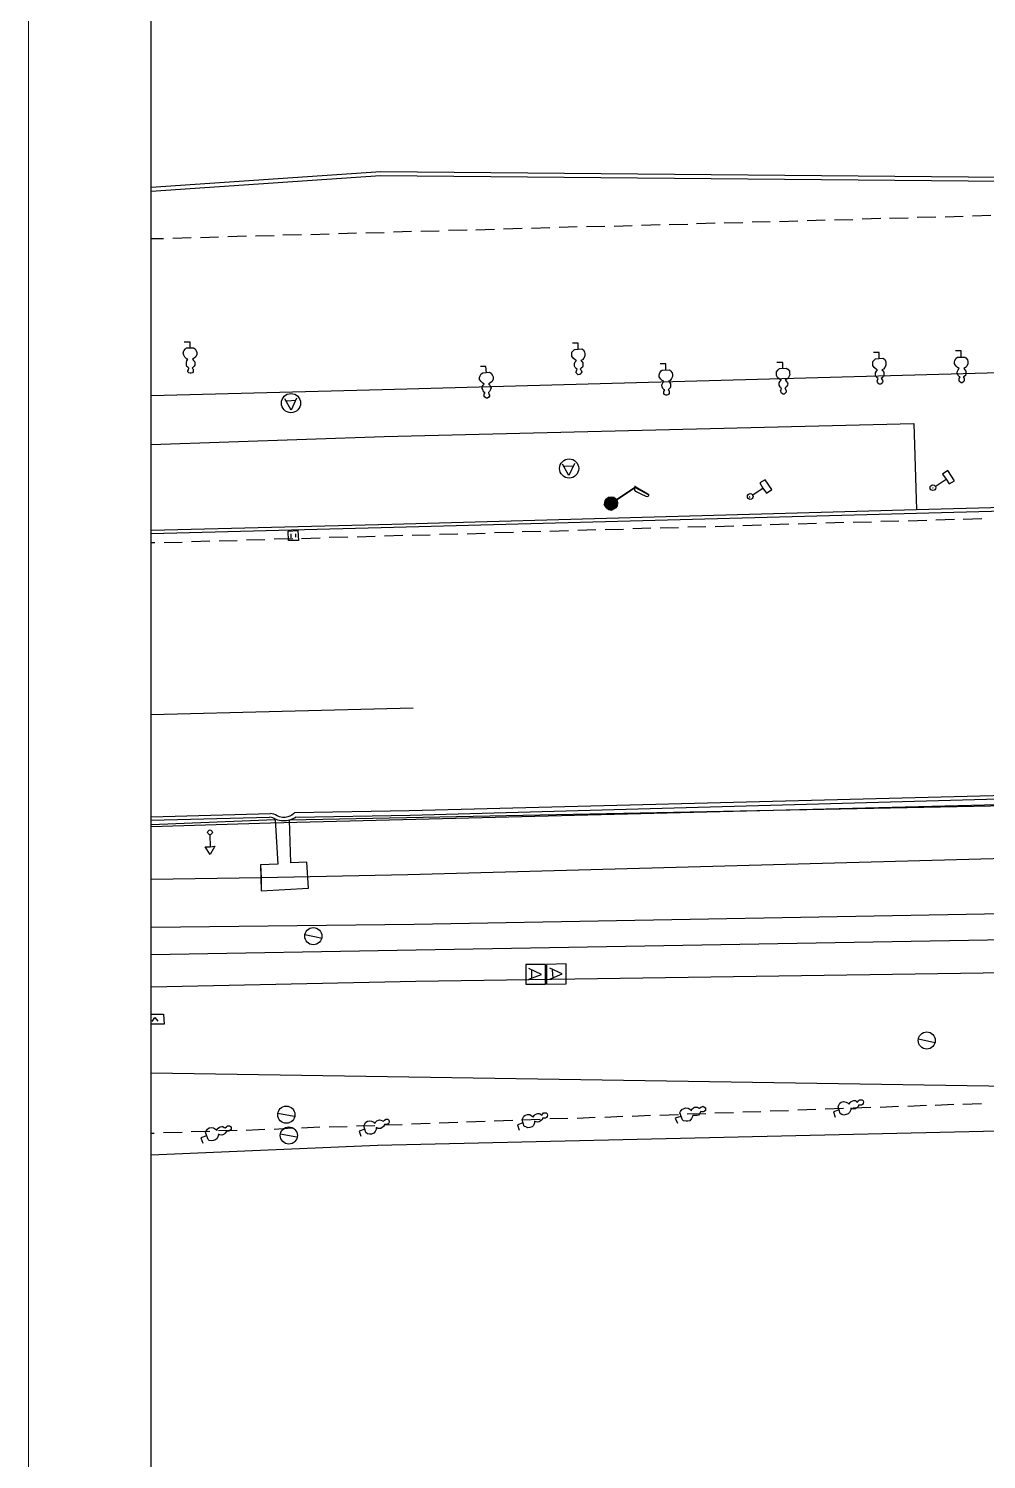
# Model space of a CAD drawing. Header units: millimetres. Extents: x -160 to 389, y -61 to 142.
# Drawn here: x -160 to -106.3, y -12.6 to 67.5 of the extents above; entities that cross this region are included whole.
import ezdxf

# ---------------------------------------------------------------- set-up
doc = ezdxf.new("R2010")
doc.units = ezdxf.units.MM
doc.layers.add('PDF_0', color=7, linetype='Continuous')
doc.layers.add('PDF_xref_Boundary$lines$(UV_map)$GR-10', color=8, linetype='Continuous')
for name, color, linetype, true_color in [('PDF_xref_2D-survey$(UV_map)$GR-39', 7, 'Continuous', 0xdcdcdc), ('PDF_xref_2D-survey$(UV_map)$GR-41', 7, 'Continuous', 0xdcdcdc), ('PDF_xref_2D-survey$(UV_map)$GR-45', 7, 'Continuous', 0xdcdcdc), ('PDF_xref_2D-survey$(UV_map)$GR-46', 7, 'Continuous', 0xdcdcdc), ('PDF_xref_2D-survey$(UV_map)$GR-85', 7, 'Continuous', 0xdcdcdc), ('PDF_xref_2D-survey$(UV_map)$SI-75', 7, 'Continuous', 0xdcdcdc), ('PDF_xref_2D-survey$(UV_map)$SI-82', 7, 'Continuous', 0xdcdcdc)]:
    doc.layers.add(name, color=color, linetype=linetype, true_color=true_color)

msp = doc.modelspace()

# ---------------------------------------------------------------- linework, layer by layer
at = {"layer": 'PDF_0', "lineweight": 0}
msp.add_lwpolyline([(-159.977, 142.439), (-159.977, -61.48)], dxfattribs=at)
at = {"layer": 'PDF_0', "lineweight": 25}
msp.add_lwpolyline([(-153.116, 135.577), (238.324, 135.577), (238.324, -54.619), (-153.116, -54.619)], close=True, dxfattribs=at)
at = {"layer": 'PDF_xref_2D-survey$(UV_map)$GR-39', "lineweight": 25}
for points in [[(-94.563, 24.315), (-146.429, 23.006), (-153.116, 22.803)], [(-153.116, 4.429), (-140.44, 4.981), (-97.587, 5.969), (-92.208, -9.73)]]:
    msp.add_lwpolyline(points, dxfattribs=at)
at = {"layer": 'PDF_xref_2D-survey$(UV_map)$GR-41', "lineweight": 25}
for points in [[(-97.383, 23.384), (-97.674, 24.14), (-145.354, 23.181)], [(-146.168, 23.21), (-153.116, 22.919)], [(-97.296, 21.378), (-101.163, 21.146), (-138.725, 20.128), (-146.953, 19.954), (-146.953, 19.227)], [(-146.982, 20.68), (-146.953, 19.954), (-153.116, 19.866)], [(-97.092, 19.547), (-98.052, 18.791), (-101.279, 18.006), (-138.376, 17.337), (-153.116, 17.163)]]:
    msp.add_lwpolyline(points, dxfattribs=at)
at = {"layer": 'PDF_xref_2D-survey$(UV_map)$GR-45', "lineweight": 25}
for points in [[(-153.116, 46.962), (-140.15, 47.311), (-100.174, 48.416), (-64.094, 49.434), (-52.756, 49.841), (-51.855, 50.916), (-52.436, 61.79)], [(-153.116, 44.23), (-140.062, 44.666), (-110.379, 45.393), (-110.233, 40.566)], [(-146.168, 23.21), (-146.022, 20.709), (-146.982, 20.68), (-146.953, 19.227), (-144.307, 19.372), (-144.394, 20.826), (-145.296, 20.797), (-145.354, 23.181)], [(-153.116, 15.651), (-138.26, 15.912), (-105.204, 16.494)], [(-104.942, 14.662), (-105.233, 14.633), (-138.289, 14.139), (-153.116, 13.819)], [(-153.116, 9.022), (-94.156, 8.121), (-93.371, 7.772), (-91.598, -2.869), (-87.353, -10.486)]]:
    msp.add_lwpolyline(points, dxfattribs=at)
at = {"layer": 'PDF_xref_2D-survey$(UV_map)$GR-46', "lineweight": 25}
for points in [[(-101.163, 59.144), (-140.237, 59.493), (-153.116, 58.621)], [(-153.116, 58.417), (-140.266, 59.289), (-101.163, 58.941)], [(-30.98, 38.589), (-54.064, 41.468), (-59.704, 41.817), (-63.513, 41.817), (-100.523, 40.828), (-110.233, 40.566), (-139.626, 39.752), (-153.116, 39.403)], [(-30.98, 38.386), (-54.064, 41.264), (-59.704, 41.642), (-63.426, 41.613), (-110.233, 40.363), (-139.51, 39.578), (-153.116, 39.229)], [(-20.834, 26.292), (-24.38, 26.524), (-25.136, 26.524), (-63.804, 25.623), (-100.145, 24.692), (-138.667, 23.704), (-145.063, 23.588)], [(-145.005, 23.355), (-138.609, 23.471), (-100.261, 24.518), (-63.804, 25.448), (-25.165, 26.35), (-24.41, 26.379), (-20.863, 26.117)], [(-146.429, 23.53), (-153.116, 23.355)], [(-153.116, 23.181), (-146.488, 23.355)]]:
    msp.add_lwpolyline(points, dxfattribs=at)
msp.add_lwpolyline([(-145.061, 23.616, -0.141044), (-145.454, 23.363, -0.190405), (-146.062, 23.425, 0.127428), (-146.425, 23.558)], format="xyb", dxfattribs=at)
for centre, radius, start, end in [((-146.56, 22.646), 0.712, 53.68734, 82.54849), ((-145.687, 24.391), 1.236, 285.91091, 303.95046), ((-145.687, 24.449), 1.294, 249.91421, 285.92734)]:
    msp.add_arc(centre, radius, start, end, dxfattribs=at)
at = {"layer": 'PDF_xref_2D-survey$(UV_map)$GR-85', "lineweight": 25}
msp.add_lwpolyline([(-138.434, 29.46), (-153.116, 29.083)], dxfattribs=at)
at = {"layer": 'PDF_xref_2D-survey$(UV_map)$SI-75', "lineweight": 25}
for points in [[(-144.976, 46.817), (-145.266, 46.148), (-145.615, 46.788)], [(-145.557, 46.672), (-145.499, 46.672), (-145.005, 46.701)], [(-129.393, 43.154), (-129.712, 42.485), (-130.061, 43.125)], [(-130.003, 43.009), (-129.945, 43.009), (-129.451, 43.038)], [(-109.187, 41.875), (-108.576, 42.282), (-108.402, 42.02), (-108.111, 42.194), (-108.489, 42.776), (-108.78, 42.572), (-108.576, 42.282)], [(-125.235, 41.41), (-125.293, 41.293), (-125.38, 41.322), (-125.671, 41.439), (-125.962, 41.584), (-126.02, 41.671), (-126.02, 41.758), (-125.991, 41.817), (-125.991, 41.904)], [(-125.962, 41.846), (-125.264, 41.439)], [(-119.45, 41.38), (-118.839, 41.787), (-118.636, 41.497), (-118.345, 41.7), (-118.723, 42.253), (-119.013, 42.078), (-118.839, 41.787)], [(-109.303, 41.787), (-109.332, 41.787), (-109.303, 41.817)], [(-127.154, 41.177), (-127.183, 41.235), (-127.735, 40.857), (-127.677, 40.886), (-127.706, 40.944), (-127.677, 40.973), (-127.706, 41.003), (-127.648, 41.061)], [(-127.038, 41.003), (-127.009, 40.944), (-127.038, 40.915), (-127.503, 40.625), (-127.532, 40.595), (-127.735, 40.857)], [(-127.706, 40.828), (-127.154, 41.177), (-127.067, 41.061), (-127.038, 41.003), (-127.561, 40.625)], [(-127.299, 41.206), (-127.328, 41.264), (-127.648, 41.061), (-127.677, 41.09), (-127.416, 41.264), (-127.067, 40.77), (-127.038, 40.741), (-127.328, 40.537), (-127.677, 41.09)], [(-127.677, 40.886), (-127.474, 40.566), (-127.009, 40.886), (-127.27, 41.235)], [(-127.677, 40.77), (-127.125, 41.148)], [(-127.648, 41.119), (-127.27, 40.566)], [(-127.096, 41.09), (-127.648, 40.741)], [(-127.619, 40.683), (-127.067, 41.061)], [(-127.212, 40.595), (-127.59, 41.148)], [(-127.532, 41.177), (-127.183, 40.625)], [(-127.125, 40.654), (-127.503, 41.206)], [(-127.445, 41.235), (-127.096, 40.712)], [(-119.566, 41.264), (-119.566, 41.293), (-119.595, 41.293)], [(-145.266, 38.996), (-145.266, 39.229)], [(-145.034, 39.229), (-145.034, 39.026)], [(-149.831, 22.367), (-149.802, 21.698), (-149.54, 21.727), (-149.802, 21.262), (-150.093, 21.698), (-149.802, 21.698)], [(-143.609, 16.581), (-144.511, 16.756)], [(-131.951, 14.284), (-131.253, 14.546), (-131.951, 14.866)], [(-131.806, 14.808), (-131.806, 14.749), (-131.806, 14.313)], [(-130.788, 14.284), (-130.09, 14.575), (-130.788, 14.895)], [(-130.643, 14.837), (-130.643, 14.779), (-130.614, 14.342)], [(-153.116, 12.307), (-152.418, 12.307), (-152.389, 11.755), (-153.116, 11.755)], [(-153.058, 11.9), (-152.913, 12.133), (-152.738, 11.929)], [(-109.216, 10.708), (-110.117, 10.912)], [(-145.092, 6.58), (-146.022, 6.754)], [(-144.947, 5.417), (-145.877, 5.591)]]:
    msp.add_lwpolyline(points, dxfattribs=at)
for points in [[(-127.038, 41.119), (-125.991, 41.817), (-125.235, 41.41), (-125.264, 41.439), (-126.02, 41.875), (-125.962, 41.846)], [(-127.038, 40.799), (-127.299, 41.206), (-127.27, 41.235), (-127.677, 40.973), (-127.387, 40.566)], [(-144.859, 38.851), (-145.412, 38.851), (-145.441, 39.374), (-144.889, 39.403)], [(-132.125, 15.098), (-132.125, 13.994), (-131.021, 13.994), (-131.021, 15.098)], [(-130.963, 15.098), (-130.963, 13.994), (-129.858, 14.023), (-129.858, 15.127)]]:
    msp.add_lwpolyline(points, close=True, dxfattribs=at)
for centre, radius in [((-145.28, 46.545), 0.538), ((-129.697, 42.882), 0.538), ((-109.316, 41.806), 0.16), ((-127.342, 40.934), 0.363), ((-119.55, 41.312), 0.16), ((-149.816, 22.501), 0.131), ((-144.03, 16.686), 0.48), ((-109.664, 10.842), 0.48), ((-145.542, 6.684), 0.48), ((-145.397, 5.521), 0.48)]:
    msp.add_circle(centre, radius, dxfattribs=at)
at = {"layer": 'PDF_xref_2D-survey$(UV_map)$SI-82', "lineweight": 25}
for points in [[(-150.936, 49.637), (-150.936, 49.957), (-151.256, 49.957)], [(-129.189, 49.579), (-129.189, 49.899), (-129.509, 49.899)], [(-112.327, 49.056), (-112.327, 49.376), (-112.646, 49.376)], [(-107.733, 49.114), (-107.733, 49.463), (-108.053, 49.463)], [(-134.335, 48.242), (-134.364, 48.591), (-134.655, 48.591)], [(-124.276, 48.416), (-124.276, 48.736), (-124.596, 48.736)], [(-117.734, 48.474), (-117.734, 48.823), (-118.054, 48.823)], [(-123.433, 6.58), (-123.752, 6.493), (-123.636, 6.202)], [(-114.565, 6.958), (-114.885, 6.842), (-114.798, 6.551)], [(-141.138, 5.882), (-141.458, 5.766), (-141.371, 5.475)], [(-132.271, 6.231), (-132.591, 6.115), (-132.503, 5.824)], [(-150.005, 5.504), (-150.325, 5.388), (-150.209, 5.097)]]:
    msp.add_lwpolyline(points, dxfattribs=at)
for points in [[(-150.732, 49.637), (-150.645, 49.579), (-150.587, 49.463), (-150.558, 49.376), (-150.558, 49.259), (-150.616, 49.143), (-150.703, 49.056), (-150.79, 48.998), (-150.732, 48.939), (-150.674, 48.852), (-150.674, 48.765), (-150.674, 48.678), (-150.703, 48.62), (-150.761, 48.562), (-150.819, 48.503), (-150.761, 48.445), (-150.761, 48.358), (-150.761, 48.3), (-150.79, 48.242), (-150.878, 48.213), (-150.936, 48.213), (-150.994, 48.242), (-151.052, 48.3), (-151.052, 48.358), (-151.023, 48.416), (-150.994, 48.503), (-151.052, 48.562), (-151.11, 48.591), (-151.139, 48.678), (-151.139, 48.765), (-151.139, 48.823), (-151.11, 48.91), (-151.052, 48.998), (-151.139, 49.027), (-151.226, 49.114), (-151.285, 49.23), (-151.314, 49.346), (-151.285, 49.463), (-151.197, 49.579), (-151.139, 49.637)], [(-128.986, 49.579), (-128.898, 49.521), (-128.84, 49.405), (-128.811, 49.317), (-128.811, 49.201), (-128.869, 49.056), (-128.956, 48.969), (-129.044, 48.939), (-128.986, 48.881), (-128.927, 48.794), (-128.927, 48.707), (-128.927, 48.62), (-128.956, 48.562), (-129.015, 48.503), (-129.073, 48.445), (-129.015, 48.387), (-128.986, 48.3), (-129.015, 48.242), (-129.044, 48.184), (-129.102, 48.154), (-129.189, 48.125), (-129.247, 48.184), (-129.305, 48.242), (-129.305, 48.3), (-129.276, 48.358), (-129.247, 48.445), (-129.305, 48.474), (-129.364, 48.532), (-129.393, 48.62), (-129.393, 48.707), (-129.393, 48.765), (-129.364, 48.852), (-129.276, 48.939), (-129.364, 48.969), (-129.48, 49.056), (-129.538, 49.172), (-129.538, 49.288), (-129.538, 49.405), (-129.451, 49.492), (-129.393, 49.55)], [(-112.123, 49.056), (-112.036, 48.998), (-111.949, 48.881), (-111.949, 48.794), (-111.949, 48.678), (-112.007, 48.532), (-112.094, 48.445), (-112.181, 48.416), (-112.123, 48.358), (-112.065, 48.271), (-112.065, 48.184), (-112.065, 48.096), (-112.094, 48.038), (-112.152, 47.98), (-112.21, 47.922), (-112.152, 47.835), (-112.123, 47.777), (-112.152, 47.718), (-112.181, 47.66), (-112.239, 47.602), (-112.327, 47.602), (-112.385, 47.66), (-112.414, 47.718), (-112.443, 47.777), (-112.414, 47.835), (-112.385, 47.922), (-112.443, 47.951), (-112.501, 48.009), (-112.53, 48.096), (-112.53, 48.154), (-112.53, 48.242), (-112.472, 48.329), (-112.414, 48.416), (-112.501, 48.445), (-112.617, 48.532), (-112.676, 48.649), (-112.676, 48.765), (-112.676, 48.881), (-112.588, 48.969), (-112.53, 49.027)], [(-107.53, 49.114), (-107.471, 49.085), (-107.384, 48.969), (-107.355, 48.881), (-107.355, 48.736), (-107.413, 48.62), (-107.501, 48.532), (-107.588, 48.474), (-107.53, 48.416), (-107.471, 48.329), (-107.471, 48.271), (-107.471, 48.184), (-107.501, 48.096), (-107.559, 48.038), (-107.617, 48.009), (-107.559, 47.922), (-107.559, 47.864), (-107.559, 47.806), (-107.588, 47.747), (-107.675, 47.689), (-107.733, 47.689), (-107.82, 47.747), (-107.849, 47.777), (-107.849, 47.864), (-107.849, 47.922), (-107.791, 48.009), (-107.849, 48.038), (-107.908, 48.096), (-107.937, 48.184), (-107.966, 48.242), (-107.937, 48.329), (-107.908, 48.416), (-107.849, 48.474), (-107.937, 48.532), (-108.024, 48.62), (-108.111, 48.736), (-108.111, 48.852), (-108.082, 48.939), (-108.024, 49.056), (-107.937, 49.114)], [(-134.161, 48.271), (-134.073, 48.213), (-133.986, 48.096), (-133.957, 48.009), (-133.957, 47.893), (-134.015, 47.747), (-134.131, 47.66), (-134.219, 47.631), (-134.131, 47.544), (-134.102, 47.457), (-134.073, 47.399), (-134.102, 47.311), (-134.131, 47.224), (-134.161, 47.195), (-134.219, 47.137), (-134.19, 47.05), (-134.161, 46.992), (-134.161, 46.933), (-134.19, 46.875), (-134.277, 46.817), (-134.335, 46.817), (-134.422, 46.875), (-134.451, 46.933), (-134.451, 46.992), (-134.451, 47.05), (-134.393, 47.137), (-134.451, 47.166), (-134.509, 47.224), (-134.539, 47.311), (-134.568, 47.37), (-134.568, 47.457), (-134.509, 47.544), (-134.451, 47.602), (-134.539, 47.66), (-134.626, 47.747), (-134.713, 47.864), (-134.713, 47.98), (-134.684, 48.067), (-134.626, 48.184), (-134.539, 48.242)], [(-124.072, 48.416), (-124.014, 48.358), (-123.927, 48.242), (-123.898, 48.154), (-123.898, 48.038), (-123.956, 47.922), (-124.043, 47.806), (-124.13, 47.777), (-124.072, 47.718), (-124.014, 47.631), (-124.014, 47.544), (-124.014, 47.457), (-124.043, 47.399), (-124.101, 47.34), (-124.159, 47.282), (-124.101, 47.224), (-124.101, 47.137), (-124.101, 47.079), (-124.13, 47.021), (-124.218, 46.992), (-124.276, 46.992), (-124.363, 47.021), (-124.392, 47.079), (-124.392, 47.137), (-124.392, 47.195), (-124.334, 47.282), (-124.392, 47.311), (-124.45, 47.37), (-124.479, 47.457), (-124.508, 47.544), (-124.479, 47.602), (-124.45, 47.689), (-124.392, 47.777), (-124.479, 47.806), (-124.566, 47.893), (-124.654, 48.009), (-124.654, 48.125), (-124.625, 48.242), (-124.537, 48.358), (-124.479, 48.387)], [(-117.531, 48.503), (-117.444, 48.445), (-117.356, 48.329), (-117.356, 48.242), (-117.327, 48.125), (-117.414, 47.98), (-117.502, 47.893), (-117.589, 47.864), (-117.531, 47.777), (-117.473, 47.689), (-117.444, 47.631), (-117.473, 47.544), (-117.502, 47.486), (-117.56, 47.428), (-117.618, 47.37), (-117.56, 47.282), (-117.531, 47.224), (-117.531, 47.166), (-117.589, 47.108), (-117.647, 47.05), (-117.705, 47.05), (-117.792, 47.108), (-117.821, 47.166), (-117.851, 47.224), (-117.821, 47.282), (-117.792, 47.37), (-117.851, 47.399), (-117.88, 47.457), (-117.938, 47.544), (-117.938, 47.602), (-117.938, 47.689), (-117.88, 47.777), (-117.821, 47.835), (-117.909, 47.893), (-118.025, 47.98), (-118.083, 48.096), (-118.083, 48.213), (-118.083, 48.3), (-117.996, 48.416), (-117.909, 48.474)], [(-114.623, 7.132), (-114.594, 7.22), (-114.536, 7.336), (-114.449, 7.394), (-114.333, 7.423), (-114.187, 7.394), (-114.071, 7.336), (-114.013, 7.278), (-113.955, 7.365), (-113.897, 7.423), (-113.809, 7.452), (-113.751, 7.481), (-113.664, 7.481), (-113.606, 7.423), (-113.548, 7.394), (-113.49, 7.452), (-113.431, 7.51), (-113.344, 7.51), (-113.286, 7.51), (-113.228, 7.452), (-113.199, 7.394), (-113.228, 7.307), (-113.257, 7.249), (-113.315, 7.22), (-113.402, 7.22), (-113.49, 7.22), (-113.49, 7.161), (-113.548, 7.103), (-113.606, 7.045), (-113.664, 7.016), (-113.751, 6.987), (-113.838, 7.016), (-113.926, 7.045), (-113.926, 6.958), (-113.984, 6.813), (-114.071, 6.725), (-114.187, 6.696), (-114.304, 6.667), (-114.42, 6.696), (-114.507, 6.754)], [(-141.196, 6.057), (-141.167, 6.144), (-141.08, 6.26), (-140.993, 6.318), (-140.906, 6.347), (-140.76, 6.318), (-140.644, 6.26), (-140.557, 6.202), (-140.528, 6.289), (-140.469, 6.347), (-140.382, 6.376), (-140.324, 6.405), (-140.237, 6.376), (-140.15, 6.347), (-140.091, 6.318), (-140.033, 6.376), (-139.975, 6.435), (-139.917, 6.435), (-139.859, 6.435), (-139.801, 6.376), (-139.772, 6.289), (-139.801, 6.202), (-139.83, 6.173), (-139.888, 6.144), (-139.946, 6.144), (-140.033, 6.144), (-140.062, 6.086), (-140.091, 6.028), (-140.179, 5.969), (-140.237, 5.911), (-140.324, 5.911), (-140.411, 5.911), (-140.499, 5.969), (-140.499, 5.853), (-140.557, 5.737), (-140.644, 5.65), (-140.76, 5.591), (-140.876, 5.591), (-140.993, 5.621), (-141.08, 5.679)], [(-132.329, 6.405), (-132.3, 6.493), (-132.242, 6.609), (-132.155, 6.667), (-132.038, 6.696), (-131.893, 6.696), (-131.777, 6.609), (-131.718, 6.551), (-131.66, 6.638), (-131.602, 6.696), (-131.515, 6.725), (-131.457, 6.754), (-131.37, 6.754), (-131.311, 6.725), (-131.224, 6.667), (-131.166, 6.725), (-131.137, 6.783), (-131.05, 6.783), (-130.992, 6.783), (-130.933, 6.725), (-130.904, 6.667), (-130.933, 6.58), (-130.963, 6.522), (-131.021, 6.493), (-131.108, 6.493), (-131.195, 6.493), (-131.195, 6.435), (-131.253, 6.376), (-131.311, 6.318), (-131.37, 6.289), (-131.457, 6.26), (-131.544, 6.289), (-131.631, 6.318), (-131.631, 6.231), (-131.689, 6.086), (-131.777, 5.998), (-131.893, 5.969), (-132.009, 5.94), (-132.125, 5.998), (-132.213, 6.028)], [(-123.491, 6.783), (-123.462, 6.871), (-123.374, 6.987), (-123.287, 7.016), (-123.171, 7.074), (-123.026, 7.045), (-122.938, 6.987), (-122.851, 6.9), (-122.822, 6.987), (-122.735, 7.074), (-122.677, 7.103), (-122.589, 7.103), (-122.502, 7.103), (-122.444, 7.074), (-122.386, 7.045), (-122.328, 7.103), (-122.27, 7.132), (-122.212, 7.161), (-122.153, 7.132), (-122.066, 7.074), (-122.066, 7.016), (-122.066, 6.929), (-122.124, 6.871), (-122.182, 6.842), (-122.241, 6.842), (-122.328, 6.871), (-122.357, 6.813), (-122.386, 6.725), (-122.444, 6.667), (-122.531, 6.638), (-122.589, 6.638), (-122.706, 6.638), (-122.764, 6.667), (-122.793, 6.58), (-122.851, 6.464), (-122.938, 6.347), (-123.055, 6.318), (-123.142, 6.318), (-123.287, 6.347), (-123.345, 6.405)], [(-150.064, 5.679), (-150.034, 5.766), (-149.947, 5.882), (-149.86, 5.94), (-149.744, 5.969), (-149.627, 5.94), (-149.511, 5.882), (-149.424, 5.824), (-149.395, 5.911), (-149.308, 5.969), (-149.25, 5.998), (-149.162, 6.028), (-149.104, 6.028), (-149.017, 5.969), (-148.959, 5.94), (-148.901, 5.998), (-148.842, 6.057), (-148.784, 6.057), (-148.726, 6.057), (-148.639, 5.998), (-148.639, 5.94), (-148.639, 5.853), (-148.697, 5.795), (-148.755, 5.766), (-148.813, 5.766), (-148.901, 5.766), (-148.93, 5.708), (-148.959, 5.65), (-149.017, 5.591), (-149.104, 5.562), (-149.162, 5.533), (-149.279, 5.562), (-149.337, 5.591), (-149.366, 5.504), (-149.424, 5.359), (-149.511, 5.272), (-149.627, 5.243), (-149.715, 5.213), (-149.86, 5.243), (-149.918, 5.301)]]:
    msp.add_lwpolyline(points, close=True, dxfattribs=at)
at = {"layer": 'PDF_xref_Boundary$lines$(UV_map)$GR-10', "lineweight": 25}
for points in [[(-110.699, 56.905), (-111.745, 56.876)], [(-109.158, 56.964), (-110.204, 56.935)], [(-107.617, 56.993), (-108.634, 56.964)], [(-106.076, 57.051), (-107.093, 57.022)], [(-138.522, 56.15), (-139.539, 56.121)], [(-136.981, 56.179), (-137.998, 56.15)], [(-135.411, 56.237), (-136.457, 56.208)], [(-133.87, 56.266), (-134.916, 56.237)], [(-132.329, 56.324), (-133.376, 56.295)], [(-130.788, 56.353), (-131.806, 56.324)], [(-129.247, 56.411), (-130.265, 56.382)], [(-127.706, 56.44), (-128.724, 56.411)], [(-126.165, 56.469), (-127.183, 56.44)], [(-124.596, 56.528), (-125.642, 56.498)], [(-123.055, 56.557), (-124.101, 56.528)], [(-121.514, 56.615), (-122.56, 56.586)], [(-119.973, 56.644), (-121.02, 56.615)], [(-118.432, 56.702), (-119.45, 56.673)], [(-116.891, 56.731), (-117.909, 56.702)], [(-115.35, 56.789), (-116.368, 56.76)], [(-113.809, 56.818), (-114.827, 56.789)], [(-112.239, 56.876), (-113.286, 56.847)], [(-152.418, 55.743), (-153.116, 55.743)], [(-150.878, 55.801), (-151.895, 55.772)], [(-149.337, 55.83), (-150.354, 55.801)], [(-147.767, 55.888), (-148.813, 55.859)], [(-146.226, 55.917), (-147.273, 55.888)], [(-144.685, 55.975), (-145.732, 55.946)], [(-143.144, 56.004), (-144.162, 55.975)], [(-141.603, 56.062), (-142.621, 56.033)], [(-140.062, 56.091), (-141.08, 56.062)], [(-107.617, 40.043), (-106.57, 40.072)], [(-133.87, 39.287), (-132.823, 39.316)], [(-132.329, 39.345), (-131.282, 39.374)], [(-130.788, 39.374), (-129.741, 39.403)], [(-129.218, 39.433), (-128.201, 39.462)], [(-127.677, 39.462), (-126.66, 39.491)], [(-126.136, 39.52), (-125.119, 39.549)], [(-124.596, 39.549), (-123.578, 39.578)], [(-123.055, 39.607), (-122.037, 39.636)], [(-121.514, 39.636), (-120.467, 39.665)], [(-119.973, 39.694), (-118.926, 39.723)], [(-118.432, 39.752), (-117.385, 39.781)], [(-116.862, 39.781), (-115.845, 39.811)], [(-115.321, 39.84), (-114.304, 39.869)], [(-113.78, 39.869), (-112.763, 39.898)], [(-112.239, 39.927), (-111.222, 39.956)], [(-110.699, 39.956), (-109.652, 39.985)], [(-109.158, 40.014), (-108.111, 40.043)], [(-153.116, 38.735), (-152.913, 38.735)], [(-152.389, 38.735), (-151.372, 38.764)], [(-150.849, 38.793), (-149.831, 38.822)], [(-149.308, 38.822), (-148.29, 38.851)], [(-147.767, 38.88), (-146.749, 38.909)], [(-146.226, 38.938), (-145.179, 38.967)], [(-144.685, 38.967), (-143.638, 38.996)], [(-143.144, 39.026), (-142.098, 39.055)], [(-141.574, 39.055), (-140.557, 39.084)], [(-140.033, 39.113), (-139.016, 39.142)], [(-138.492, 39.142), (-137.475, 39.171)], [(-136.952, 39.2), (-135.934, 39.229)], [(-135.411, 39.229), (-134.393, 39.258)], [(-110.728, 7.161), (-109.681, 7.22)], [(-109.187, 7.22), (-108.14, 7.278)], [(-107.646, 7.278), (-106.599, 7.307)], [(-132.329, 6.405), (-131.311, 6.435)], [(-130.788, 6.464), (-129.771, 6.493)], [(-129.247, 6.493), (-128.23, 6.551)], [(-127.706, 6.551), (-126.689, 6.609)], [(-126.165, 6.609), (-125.148, 6.667)], [(-124.625, 6.667), (-123.578, 6.696)], [(-123.084, 6.725), (-122.037, 6.754)], [(-121.543, 6.783), (-120.496, 6.813)], [(-119.973, 6.842), (-118.955, 6.871)], [(-118.432, 6.9), (-117.414, 6.929)], [(-116.891, 6.958), (-115.874, 6.987)], [(-115.35, 7.016), (-114.333, 7.045)], [(-113.809, 7.074), (-112.792, 7.103)], [(-112.269, 7.103), (-111.251, 7.161)], [(-153.116, 5.65), (-152.942, 5.65)], [(-152.418, 5.679), (-151.372, 5.708)], [(-150.878, 5.737), (-149.831, 5.766)], [(-149.337, 5.795), (-148.29, 5.824)], [(-147.796, 5.824), (-146.749, 5.882)], [(-146.226, 5.882), (-145.208, 5.94)], [(-144.685, 5.94), (-143.667, 5.998)], [(-143.144, 5.998), (-142.127, 6.028)], [(-141.603, 6.057), (-140.586, 6.086)], [(-140.062, 6.115), (-139.045, 6.144)], [(-138.522, 6.173), (-137.475, 6.202)], [(-136.981, 6.231), (-135.934, 6.26)], [(-135.44, 6.289), (-134.393, 6.318)], [(-133.899, 6.347), (-132.852, 6.376)]]:
    msp.add_lwpolyline(points, dxfattribs=at)

doc.saveas('drawing.dxf')
